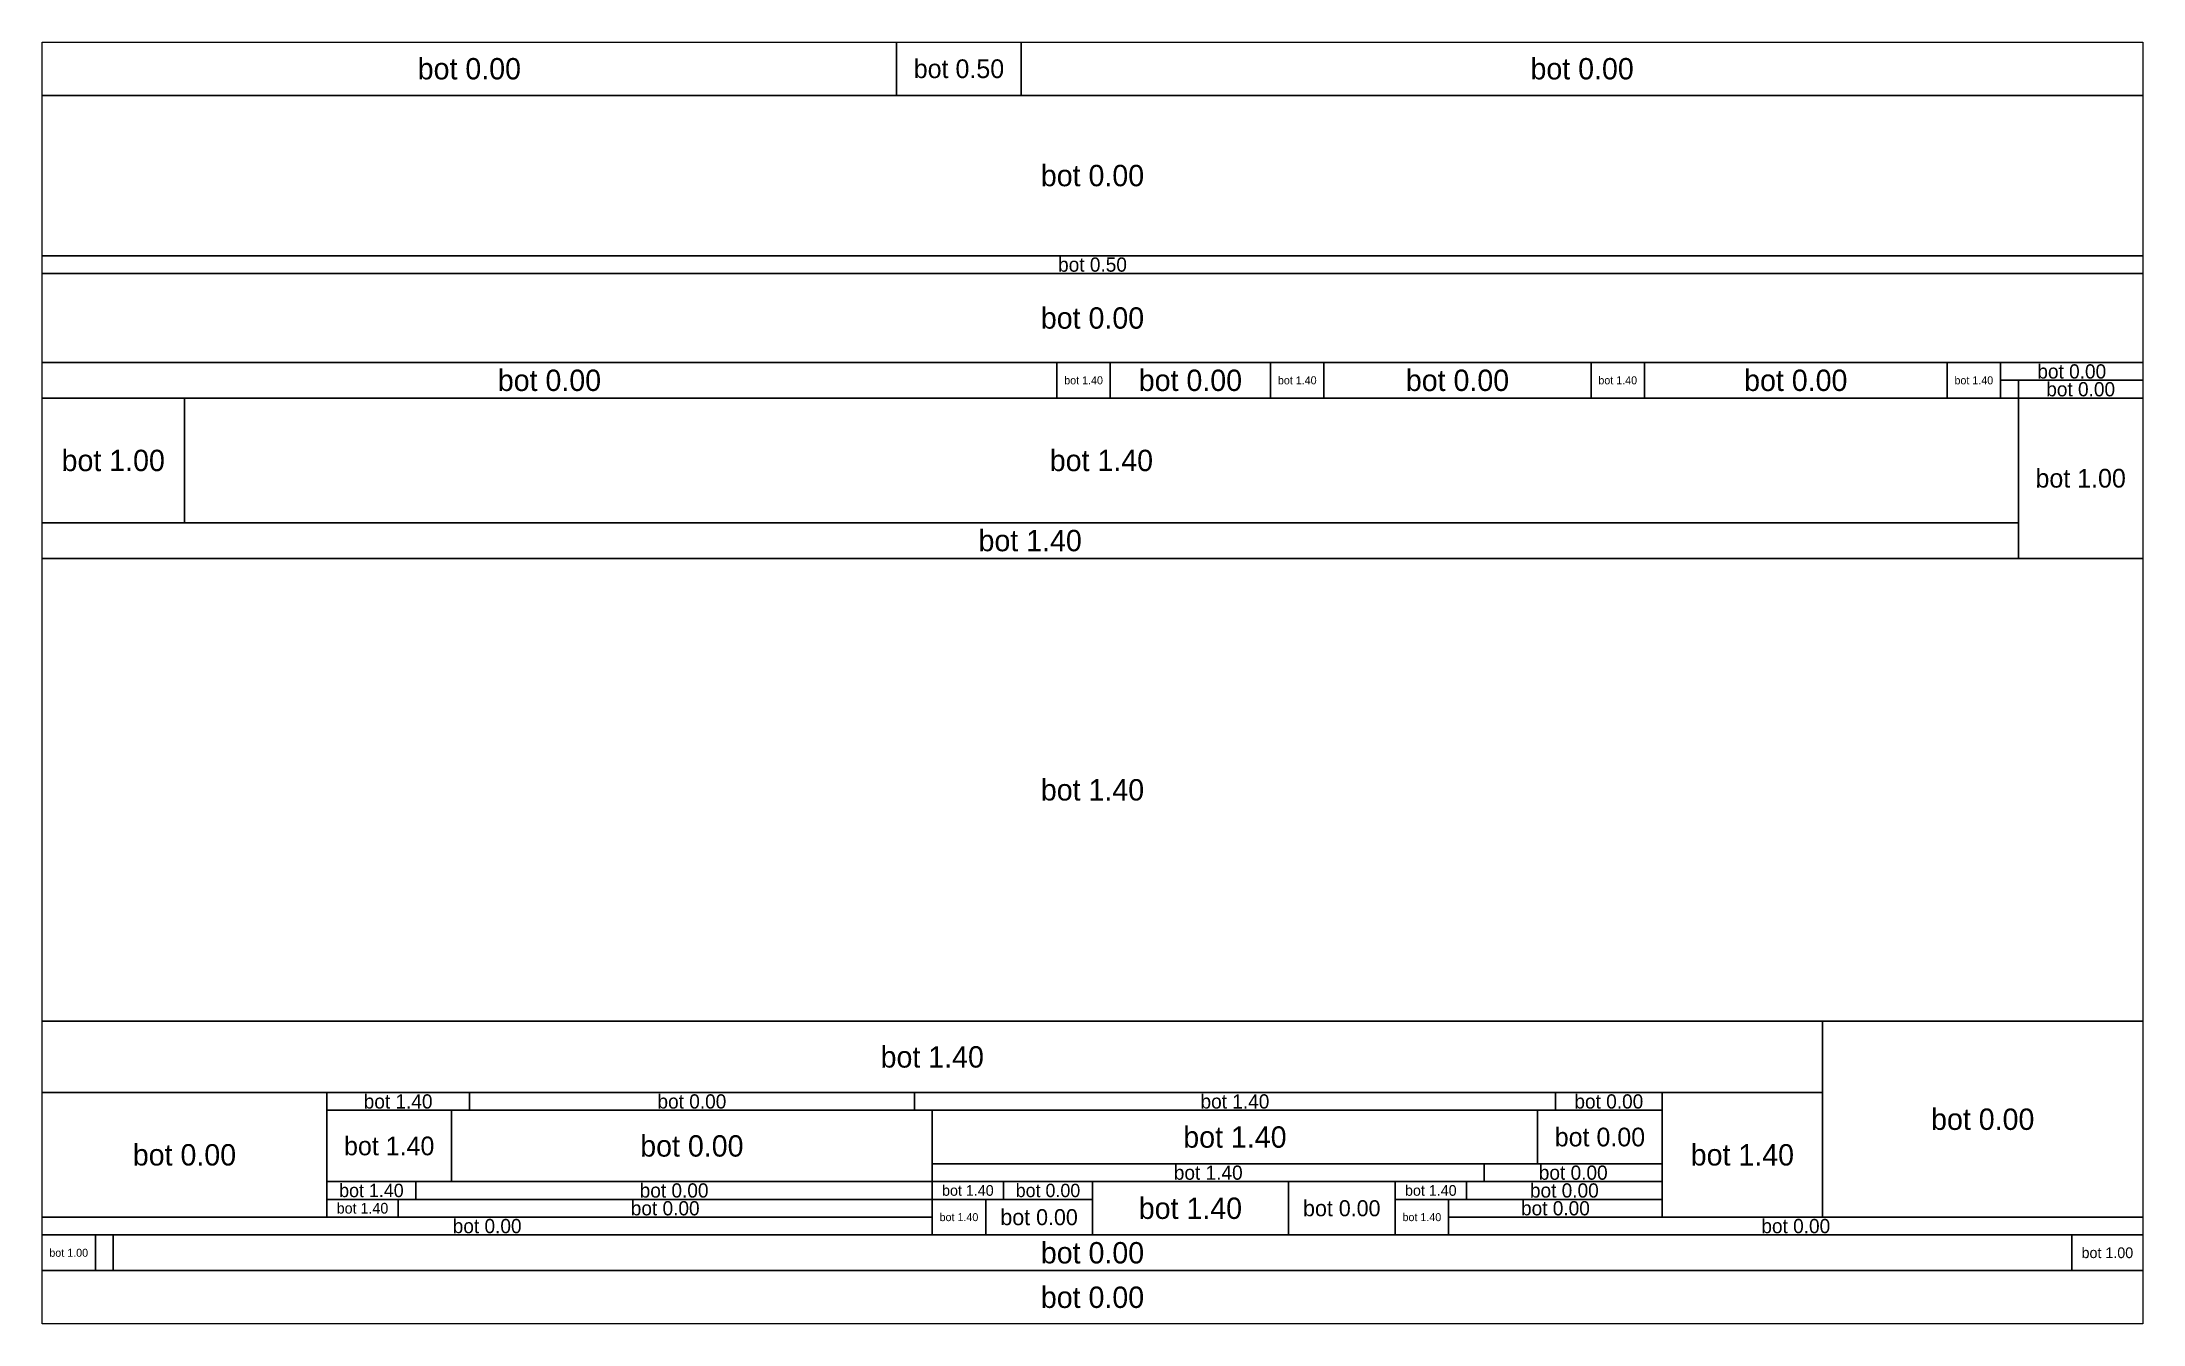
# Model space of a CAD drawing. Header units: millimetres. Extents: x -65 to 53, y -5 to 67.
import ezdxf
from ezdxf.enums import TextEntityAlignment as Align

# ---------------------------------------------------------------- set-up
doc = ezdxf.new("R2010")
doc.units = ezdxf.units.MM

msp = doc.modelspace()

# ---------------------------------------------------------------- linework, layer by layer
for points in [[(-64.775, 66.55), (-16.775, 66.55), (-16.775, 63.55), (-64.775, 63.55)], [(-16.775, 66.55), (-9.775, 66.55), (-9.775, 63.55), (-16.775, 63.55)], [(-9.775, 66.55), (53.225, 66.55), (53.225, 63.55), (-9.775, 63.55)], [(-64.775, 63.55), (53.225, 63.55), (53.225, 54.55), (-64.775, 54.55)], [(-64.775, 54.55), (53.225, 54.55), (53.225, 53.55), (-64.775, 53.55)], [(-64.775, 53.55), (53.225, 53.55), (53.225, 48.55), (-64.775, 48.55)], [(-64.775, 48.55), (-7.775, 48.55), (-7.775, 46.55), (-64.775, 46.55)], [(-7.775, 48.55), (-4.775, 48.55), (-4.775, 46.55), (-7.775, 46.55)], [(-4.775, 48.55), (4.225, 48.55), (4.225, 46.55), (-4.775, 46.55)], [(4.225, 48.55), (7.225, 48.55), (7.225, 46.55), (4.225, 46.55)], [(7.225, 48.55), (22.225, 48.55), (22.225, 46.55), (7.225, 46.55)], [(22.225, 48.55), (25.225, 48.55), (25.225, 46.55), (22.225, 46.55)], [(25.225, 48.55), (42.225, 48.55), (42.225, 46.55), (25.225, 46.55)], [(42.225, 48.55), (45.225, 48.55), (45.225, 46.55), (42.225, 46.55)], [(45.225, 48.55), (53.225, 48.55), (53.225, 47.55), (45.225, 47.55)], [(45.225, 47.55), (46.225, 47.55), (46.225, 46.55), (45.225, 46.55)], [(46.225, 47.55), (53.225, 47.55), (53.225, 46.55), (46.225, 46.55)], [(-64.775, 46.55), (-56.775, 46.55), (-56.775, 39.55), (-64.775, 39.55)], [(-56.775, 46.55), (46.225, 46.55), (46.225, 39.55), (-56.775, 39.55)], [(46.225, 46.55), (53.225, 46.55), (53.225, 37.55), (46.225, 37.55)], [(-64.775, 39.55), (46.225, 39.55), (46.225, 37.55), (-64.775, 37.55)], [(-64.775, 37.55), (53.225, 37.55), (53.225, 11.55), (-64.775, 11.55)], [(-64.775, 11.55), (35.225, 11.55), (35.225, 7.55), (-64.775, 7.55)], [(35.225, 11.55), (53.225, 11.55), (53.225, 0.55), (35.225, 0.55)], [(-64.775, 7.55), (-48.775, 7.55), (-48.775, 0.55), (-64.775, 0.55)], [(-48.775, 7.55), (-40.775, 7.55), (-40.775, 6.55), (-48.775, 6.55)], [(-40.775, 7.55), (-15.775, 7.55), (-15.775, 6.55), (-40.775, 6.55)], [(-15.775, 7.55), (20.225, 7.55), (20.225, 6.55), (-15.775, 6.55)], [(20.225, 7.55), (26.225, 7.55), (26.225, 6.55), (20.225, 6.55)], [(26.225, 7.55), (35.225, 7.55), (35.225, 0.55), (26.225, 0.55)], [(-48.775, 6.55), (-41.775, 6.55), (-41.775, 2.55), (-48.775, 2.55)], [(-41.775, 6.55), (-14.775, 6.55), (-14.775, 2.55), (-41.775, 2.55)], [(-14.775, 6.55), (19.225, 6.55), (19.225, 3.55), (-14.775, 3.55)], [(19.225, 6.55), (26.225, 6.55), (26.225, 3.55), (19.225, 3.55)], [(-14.775, 3.55), (16.225, 3.55), (16.225, 2.55), (-14.775, 2.55)], [(16.225, 3.55), (26.225, 3.55), (26.225, 2.55), (16.225, 2.55)], [(-48.775, 2.55), (-43.775, 2.55), (-43.775, 1.55), (-48.775, 1.55)], [(-43.775, 2.55), (-14.775, 2.55), (-14.775, 1.55), (-43.775, 1.55)], [(-14.775, 2.55), (-10.775, 2.55), (-10.775, 1.55), (-14.775, 1.55)], [(-10.775, 2.55), (-5.775, 2.55), (-5.775, 1.55), (-10.775, 1.55)], [(-5.775, 2.55), (5.225, 2.55), (5.225, -0.45), (-5.775, -0.45)], [(5.225, 2.55), (11.225, 2.55), (11.225, -0.45), (5.225, -0.45)], [(11.225, 2.55), (15.225, 2.55), (15.225, 1.55), (11.225, 1.55)], [(15.225, 2.55), (26.225, 2.55), (26.225, 1.55), (15.225, 1.55)], [(-48.775, 1.55), (-44.775, 1.55), (-44.775, 0.55), (-48.775, 0.55)], [(-44.775, 1.55), (-14.775, 1.55), (-14.775, 0.55), (-44.775, 0.55)], [(-14.775, 1.55), (-11.775, 1.55), (-11.775, -0.45), (-14.775, -0.45)], [(-11.775, 1.55), (-5.775, 1.55), (-5.775, -0.45), (-11.775, -0.45)], [(11.225, 1.55), (14.225, 1.55), (14.225, -0.45), (11.225, -0.45)], [(14.225, 1.55), (26.225, 1.55), (26.225, 0.55), (14.225, 0.55)], [(-64.775, 0.55), (-14.775, 0.55), (-14.775, -0.45), (-64.775, -0.45)], [(14.225, 0.55), (53.225, 0.55), (53.225, -0.45), (14.225, -0.45)], [(-64.775, -0.45), (-61.775, -0.45), (-61.775, -2.45), (-64.775, -2.45)], [(-61.775, -0.45), (-60.775, -0.45), (-60.775, -2.45), (-61.775, -2.45)], [(-60.775, -0.45), (49.225, -0.45), (49.225, -2.45), (-60.775, -2.45)], [(49.225, -0.45), (53.225, -0.45), (53.225, -2.45), (49.225, -2.45)], [(-64.775, -2.45), (53.225, -2.45), (53.225, -5.45), (-64.775, -5.45)]]:
    msp.add_lwpolyline(points, close=True)

# ---------------------------------------------------------------- texts
for s, height, p in [('bot 0.00', 1.2, (-40.775, 65.05)), ('bot 0.50', 1.05, (-13.275, 65.05)), ('bot 0.00', 1.2, (21.725, 65.05)), ('bot 0.00', 1.2, (-5.775, 59.05)), ('bot 0.50', 0.8, (-5.775, 54.05)), ('bot 0.00', 1.2, (-5.775, 51.05)), ('bot 0.00', 0.8, (49.225, 48.05)), ('bot 0.00', 1.2, (-36.275, 47.55)), ('bot 1.40', 0.45, (-6.275, 47.55)), ('bot 0.00', 1.2, (-0.275, 47.55)), ('bot 1.40', 0.45, (5.725, 47.55)), ('bot 0.00', 1.2, (14.725, 47.55)), ('bot 1.40', 0.45, (23.725, 47.55)), ('bot 0.00', 1.2, (33.725, 47.55)), ('bot 1.40', 0.45, (43.725, 47.55)), ('bot 0.00', 0.8, (49.725, 47.05)), ('bot 1.00', 1.2, (-60.775, 43.05)), ('bot 1.40', 1.2, (-5.275, 43.05)), ('bot 1.00', 1.05, (49.725, 42.05)), ('bot 1.40', 1.2, (-9.275, 38.55)), ('bot 1.40', 1.2, (-5.775, 24.55)), ('bot 1.40', 1.2, (-14.775, 9.55)), ('bot 1.40', 0.8, (-44.775, 7.05)), ('bot 0.00', 0.8, (-28.275, 7.05)), ('bot 1.40', 0.8, (2.225, 7.05)), ('bot 0.00', 0.8, (23.225, 7.05)), ('bot 0.00', 1.2, (44.225, 6.05)), ('bot 1.40', 1.05, (-45.275, 4.55)), ('bot 0.00', 1.2, (-28.275, 4.55)), ('bot 1.40', 1.2, (2.225, 5.05)), ('bot 0.00', 1.05, (22.725, 5.05)), ('bot 0.00', 1.2, (-56.775, 4.05)), ('bot 1.40', 1.2, (30.725, 4.05)), ('bot 1.40', 0.75, (-46.275, 2.05)), ('bot 0.00', 0.8, (-29.275, 2.05)), ('bot 1.40', 0.6, (-12.775, 2.05)), ('bot 0.00', 0.75, (-8.275, 2.05)), ('bot 1.40', 0.8, (0.725, 3.05)), ('bot 1.40', 0.6, (13.225, 2.05)), ('bot 0.00', 0.8, (20.725, 2.05)), ('bot 0.00', 0.8, (21.225, 3.05)), ('bot 1.40', 0.6, (-46.775, 1.05)), ('bot 0.00', 0.8, (-29.775, 1.05)), ('bot 1.40', 1.2, (-0.275, 1.05)), ('bot 0.00', 0.9, (8.225, 1.05)), ('bot 0.00', 0.8, (20.225, 1.05)), ('bot 0.00', 0.8, (-39.775, 0.05)), ('bot 1.40', 0.45, (-13.275, 0.55)), ('bot 0.00', 0.9, (-8.775, 0.55)), ('bot 1.40', 0.45, (12.725, 0.55)), ('bot 0.00', 0.8, (33.725, 0.05)), ('bot 0.00', 1.2, (-5.775, -1.45)), ('bot 1.00', 0.6, (51.225, -1.45)), ('bot 1.00', 0.45, (-63.275, -1.45)), ('bot 0.00', 1.2, (-5.775, -3.95))]:
    msp.add_text(s, height=height).set_placement(p, align=Align.MIDDLE_CENTER)

doc.saveas('drawing.dxf')
